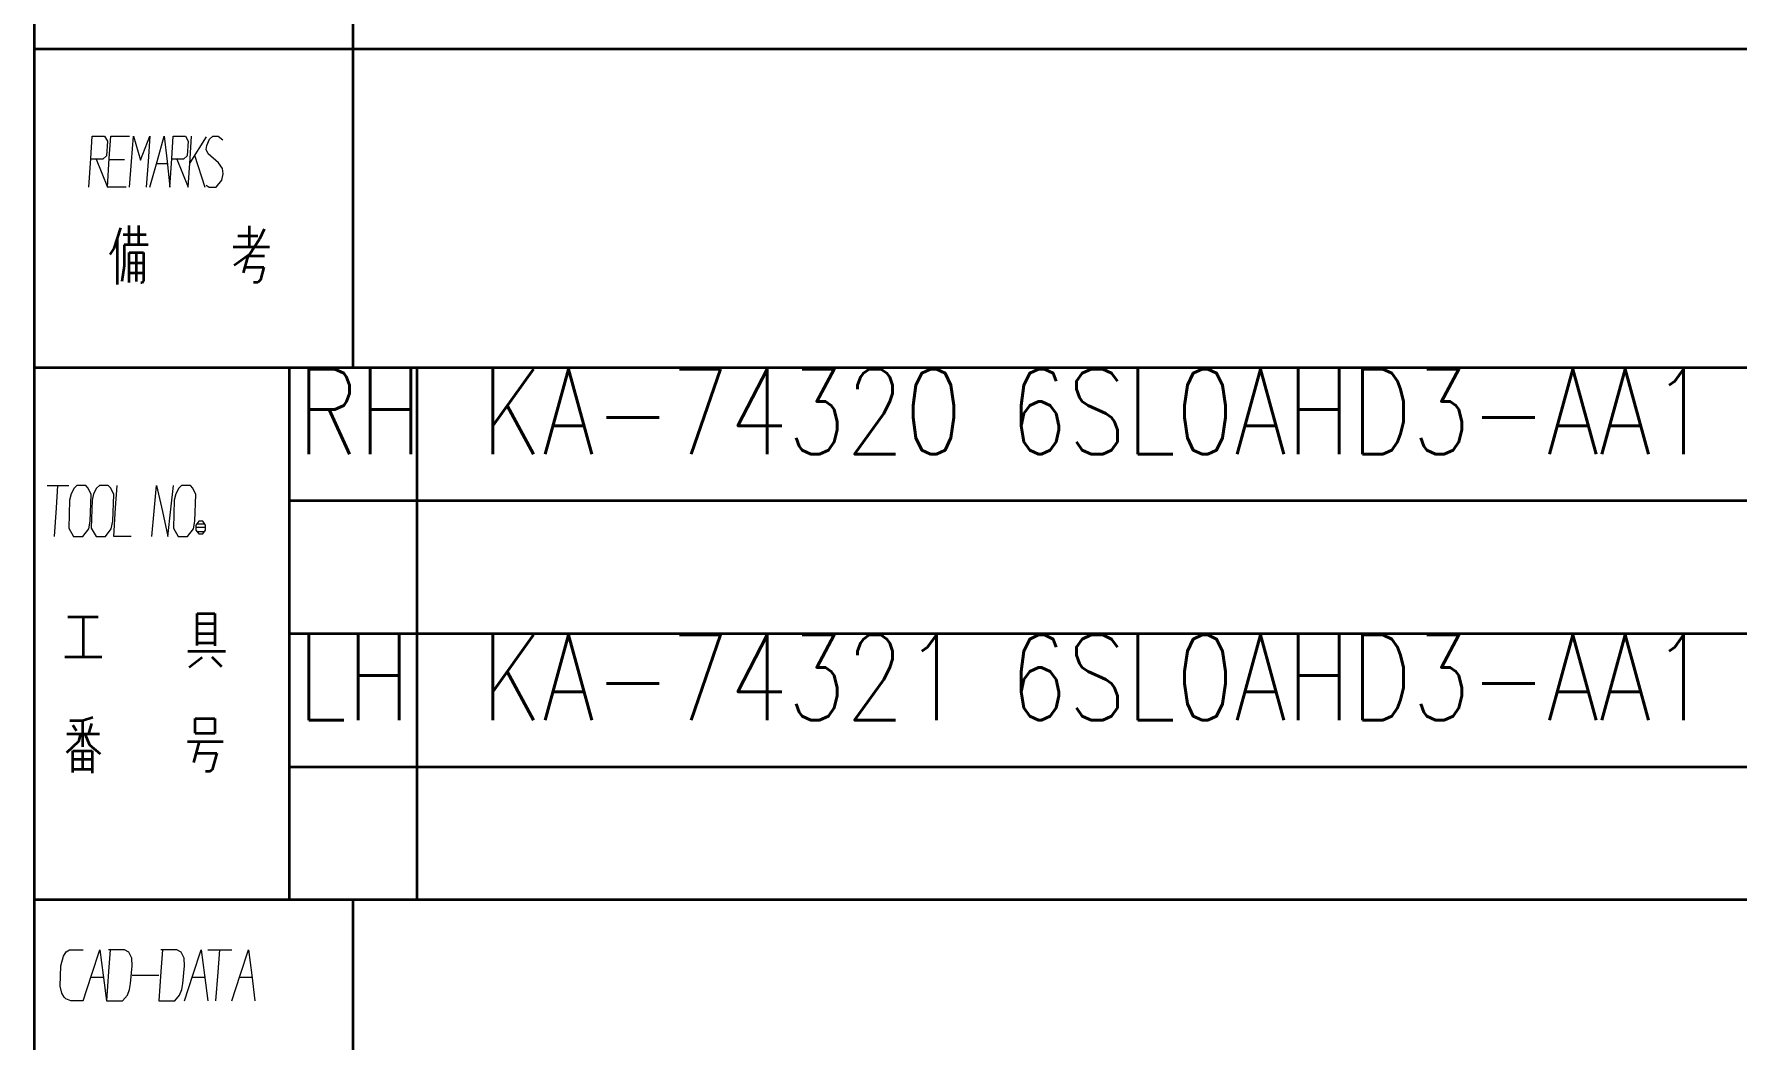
# Model space of a CAD drawing. Header units: millimetres. Extents: x 1333 to 104182, y -62616 to -5704.
# Drawn here: x 44979.5 to 45139.5, y -62488 to -62393.4 of the extents above; entities that cross this region are included whole.
import ezdxf
from ezdxf.enums import TextEntityAlignment as Align

# ---------------------------------------------------------------- set-up
doc = ezdxf.new("R2010")
doc.units = ezdxf.units.MM
doc.header["$LTSCALE"] = 0.5
doc.layers.add('08', color=1, linetype='Continuous')
doc.layers.add('SHM_LABEL', color=40, linetype='Continuous')
doc.styles.add('KAI', font='simplex.shx', dxfattribs={"width": 0.8, "bigfont": 'extfont.shx'})

# ---------------------------------------------------------------- blocks, each defined once
blk = doc.blocks.new('999')
at = {"color": 7, "lineweight": 35}
for p, q in [((75474.98, -11451.12), (75474.98, -11826.55)), ((75519.98, -11694.12), (75519.98, -11619.12)), ((75474.98, -11649.12), (75849.98, -11649.12)), ((75849.98, -11694.12), (75474.98, -11694.12)), ((75510.98, -11769.12), (75510.98, -11694.12)), ((75528.98, -11769.12), (75528.98, -11694.12)), ((75849.98, -11712.87), (75510.98, -11712.87)), ((75849.98, -11731.62), (75510.98, -11731.62)), ((75510.98, -11750.37), (75849.98, -11750.37)), ((75849.98, -11769.12), (75474.98, -11769.12))]:
    blk.add_line(p, q, dxfattribs=at)
at = {"color": 7, "lineweight": 35, "ltscale": 0.025411}
blk.add_line((75487.17, -11674.38), (75486.22, -11677.27), dxfattribs=at)
at = {"color": 7, "lineweight": 35, "ltscale": 0.022592}
for p, q in [((75488.37, -11676.75), (75488.37, -11674.04)), ((75489.69, -11674.04), (75489.69, -11676.75))]:
    blk.add_line(p, q, dxfattribs=at)
at = {"color": 7, "lineweight": 35, "ltscale": 0.024792}
blk.add_line((75505.3, -11674.09), (75505.3, -11677.06), dxfattribs=at)
at = {"color": 7, "lineweight": 35, "ltscale": 0.012975}
blk.add_line((75507.43, -11674.54), (75506.77, -11675.95), dxfattribs=at)
at = {"color": 7, "lineweight": 35, "ltscale": 0.05408}
blk.add_line((75486.68, -11675.87), (75486.68, -11682.36), dxfattribs=at)
at = {"color": 7, "lineweight": 35, "ltscale": 0.027148}
blk.add_line((75487.54, -11675.3), (75490.8, -11675.3), dxfattribs=at)
at = {"color": 7, "lineweight": 35, "ltscale": 0.024649}
blk.add_line((75487.66, -11676.75), (75487.66, -11679.71), dxfattribs=at)
at = {"color": 7, "lineweight": 35, "ltscale": 0.028174}
blk.add_line((75491.04, -11676.75), (75487.66, -11676.75), dxfattribs=at)
at = {"color": 7, "lineweight": 35, "ltscale": 0.023694}
blk.add_line((75503.68, -11675.47), (75506.53, -11675.47), dxfattribs=at)
at = {"color": 7, "lineweight": 35, "ltscale": 0.021694}
blk.add_line((75506.77, -11675.95), (75505.33, -11678.12), dxfattribs=at)
at = {"color": 7, "lineweight": 35, "ltscale": 0.008319}
blk.add_line((75486.22, -11677.27), (75485.66, -11678.1), dxfattribs=at)
at = {"color": 7, "lineweight": 35, "ltscale": 0.035175}
blk.add_line((75488.4, -11682.08), (75488.4, -11677.86), dxfattribs=at)
at = {"color": 7, "lineweight": 35, "ltscale": 0.016663}
for p, q in [((75488.4, -11677.86), (75490.4, -11677.86)), ((75488.4, -11679.3), (75490.4, -11679.3)), ((75488.4, -11680.7), (75490.4, -11680.7))]:
    blk.add_line(p, q, dxfattribs=at)
at = {"color": 7, "lineweight": 35, "ltscale": 0.033734}
blk.add_line((75489.38, -11677.86), (75489.38, -11681.91), dxfattribs=at)
at = {"color": 7, "lineweight": 35, "ltscale": 0.033121}
blk.add_line((75490.4, -11677.86), (75490.4, -11681.83), dxfattribs=at)
at = {"color": 7, "lineweight": 35, "ltscale": 0.042786}
blk.add_line((75503.04, -11677.06), (75508.17, -11677.06), dxfattribs=at)
at = {"color": 7, "lineweight": 35, "ltscale": 0.022085}
blk.add_line((75505.33, -11678.12), (75503.19, -11679.68), dxfattribs=at)
at = {"color": 7, "lineweight": 35, "ltscale": 0.020106}
blk.add_line((75505.1, -11678.36), (75504.47, -11680.69), dxfattribs=at)
at = {"color": 7, "lineweight": 35, "ltscale": 0.019763}
blk.add_line((75507.47, -11678.36), (75505.1, -11678.36), dxfattribs=at)
at = {"color": 7, "lineweight": 35, "ltscale": 0.018661}
blk.add_line((75487.66, -11679.71), (75487.35, -11681.92), dxfattribs=at)
at = {"color": 7, "lineweight": 35, "ltscale": 0.002609}
blk.add_line((75490.4, -11681.83), (75490.24, -11682.1), dxfattribs=at)
at = {"color": 7, "lineweight": 35, "ltscale": 0.022498}
blk.add_line((75504.69, -11679.9), (75507.38, -11679.9), dxfattribs=at)
at = {"color": 7, "lineweight": 35, "ltscale": 0.004646}
blk.add_line((75506.91, -11681.69), (75506.51, -11682.08), dxfattribs=at)
at = {"color": 7, "lineweight": 35, "ltscale": 0.015392}
blk.add_line((75507.38, -11679.9), (75506.91, -11681.69), dxfattribs=at)
at = {"color": 7, "lineweight": 35, "ltscale": 0.001892}
blk.add_line((75490.24, -11682.1), (75490.01, -11682.1), dxfattribs=at)
at = {"color": 7, "lineweight": 35, "ltscale": 0.005042}
blk.add_line((75506.51, -11682.08), (75505.91, -11682.08), dxfattribs=at)
at = {"color": 7, "lineweight": 35, "ltscale": 0.035352}
blk.add_line((75479.76, -11729.2), (75484.01, -11729.2), dxfattribs=at)
at = {"color": 7, "lineweight": 35, "ltscale": 0.047241}
blk.add_line((75481.9, -11729.2), (75481.9, -11734.86), dxfattribs=at)
at = {"color": 7, "lineweight": 35, "ltscale": 0.020349}
for p, q in [((75497.99, -11728.76), (75500.44, -11728.76)), ((75497.99, -11730.17), (75500.44, -11730.17)), ((75497.99, -11731.57), (75500.44, -11731.57)), ((75497.99, -11732.88), (75500.44, -11732.88))]:
    blk.add_line(p, q, dxfattribs=at)
at = {"color": 7, "lineweight": 35, "ltscale": 0.037363}
blk.add_line((75497.99, -11733.24), (75497.99, -11728.76), dxfattribs=at)
at = {"color": 7, "lineweight": 35, "ltscale": 0.037793}
blk.add_line((75500.44, -11728.76), (75500.44, -11733.29), dxfattribs=at)
at = {"color": 7, "lineweight": 35, "ltscale": 0.044141}
blk.add_line((75496.66, -11734.04), (75501.95, -11734.04), dxfattribs=at)
at = {"color": 7, "lineweight": 35, "ltscale": 0.043274}
blk.add_line((75479.33, -11734.86), (75484.52, -11734.86), dxfattribs=at)
at = {"color": 7, "lineweight": 35, "ltscale": 0.019093}
blk.add_line((75498.66, -11734.94), (75496.86, -11736.36), dxfattribs=at)
at = {"color": 7, "lineweight": 35, "ltscale": 0.01623}
blk.add_line((75500.02, -11734.84), (75501.41, -11736.2), dxfattribs=at)
at = {"color": 7, "lineweight": 35, "ltscale": 0.014799}
blk.add_line((75481.79, -11743.89), (75480.02, -11743.85), dxfattribs=at)
at = {"color": 7, "lineweight": 35, "ltscale": 0.012806}
blk.add_line((75483.25, -11743.41), (75481.79, -11743.89), dxfattribs=at)
at = {"color": 7, "lineweight": 35, "ltscale": 0.030356}
blk.add_line((75481.79, -11743.89), (75481.79, -11747.54), dxfattribs=at)
at = {"color": 7, "lineweight": 35, "ltscale": 0.01256}
blk.add_line((75483.08, -11744.25), (75482.64, -11745.69), dxfattribs=at)
at = {"color": 7, "lineweight": 35, "ltscale": 0.0229}
for p, q in [((75497.69, -11743.54), (75500.44, -11743.54)), ((75500.44, -11745.68), (75497.69, -11745.68)), ((75480.44, -11748.09), (75483.19, -11748.09)), ((75480.44, -11749.29), (75483.19, -11749.29)), ((75480.44, -11750.69), (75483.19, -11750.69))]:
    blk.add_line(p, q, dxfattribs=at)
at = {"color": 7, "lineweight": 35, "ltscale": 0.017297}
blk.add_line((75497.69, -11745.62), (75497.69, -11743.54), dxfattribs=at)
at = {"color": 7, "lineweight": 35, "ltscale": 0.017825}
blk.add_line((75500.44, -11743.54), (75500.44, -11745.68), dxfattribs=at)
at = {"color": 7, "lineweight": 35, "ltscale": 0.038208}
blk.add_line((75479.61, -11745.69), (75484.2, -11745.69), dxfattribs=at)
at = {"color": 7, "lineweight": 35, "ltscale": 0.007989}
blk.add_line((75480.46, -11744.47), (75480.95, -11745.29), dxfattribs=at)
at = {"color": 7, "lineweight": 35, "ltscale": 0.009285}
blk.add_line((75481.52, -11745.69), (75481.24, -11746.77), dxfattribs=at)
at = {"color": 7, "lineweight": 35, "ltscale": 0.014155}
blk.add_line((75482.15, -11745.69), (75482.8, -11747.26), dxfattribs=at)
at = {"color": 7, "lineweight": 35, "ltscale": 0.01933}
blk.add_line((75481.24, -11746.77), (75479.57, -11748.38), dxfattribs=at)
at = {"color": 7, "lineweight": 35, "ltscale": 0.025415}
blk.add_line((75480.44, -11751.14), (75480.44, -11748.09), dxfattribs=at)
at = {"color": 7, "lineweight": 35, "ltscale": 0.02171}
blk.add_line((75481.81, -11748.09), (75481.81, -11750.69), dxfattribs=at)
at = {"color": 7, "lineweight": 35, "ltscale": 0.016253}
blk.add_line((75482.8, -11747.26), (75484.28, -11748.53), dxfattribs=at)
at = {"color": 7, "lineweight": 35, "ltscale": 0.026474}
blk.add_line((75483.19, -11748.09), (75483.19, -11751.26), dxfattribs=at)
at = {"color": 7, "lineweight": 35, "ltscale": 0.041736}
blk.add_line((75496.61, -11746.8), (75501.62, -11746.8), dxfattribs=at)
at = {"color": 7, "lineweight": 35, "ltscale": 0.025634}
blk.add_line((75498.24, -11746.8), (75497.45, -11749.77), dxfattribs=at)
at = {"color": 7, "lineweight": 35, "ltscale": 0.024377}
blk.add_line((75497.81, -11748.41), (75500.74, -11748.41), dxfattribs=at)
at = {"color": 7, "lineweight": 35, "ltscale": 0.020591}
blk.add_line((75500.74, -11748.41), (75500.1, -11750.8), dxfattribs=at)
at = {"color": 7, "lineweight": 35, "ltscale": 0.004529}
blk.add_line((75499.69, -11751.03), (75499.15, -11751.03), dxfattribs=at)
at = {"color": 7, "lineweight": 35, "ltscale": 0.003864}
blk.add_line((75500.1, -11750.8), (75499.69, -11751.03), dxfattribs=at)
at = {"color": 7, "lineweight": 35, "ltscale": 0.45}
blk.add_line((75519.98, -11823.12), (75519.98, -11769.12), dxfattribs=at)
at = {"color": 7, "lineweight": 13}
for points in [[(75482.71, -11668.62), (75482.98, -11664.57), (75483.18, -11661.42), (75484.91, -11661.42), (75485.31, -11662.14), (75485.18, -11664.21), (75484.65, -11664.66), (75482.98, -11664.66)], [(75487.98, -11668.62), (75485.31, -11668.62), (75485.58, -11664.57), (75485.78, -11661.42), (75488.45, -11661.42)], [(75488.45, -11668.62), (75488.71, -11665.02), (75488.98, -11661.42), (75489.98, -11664.84), (75491.32, -11661.42), (75491.05, -11665.02), (75490.78, -11668.62)], [(75491.32, -11668.62), (75492.32, -11665.02), (75493.32, -11661.42), (75493.72, -11665.02), (75494.12, -11668.62)], [(75494.12, -11668.62), (75494.38, -11664.57), (75494.58, -11661.42), (75496.32, -11661.42), (75496.72, -11662.14), (75496.58, -11664.21), (75496.05, -11664.66), (75494.38, -11664.66)], [(75496.72, -11668.62), (75496.98, -11664.57), (75497.18, -11661.42)], [(75499.25, -11661.51), (75496.92, -11665.2)], [(75499.25, -11668.35), (75499.65, -11668.62), (75500.65, -11668.62), (75501.45, -11667.63), (75501.65, -11666.73), (75501.52, -11666.01), (75500.99, -11665.2), (75499.52, -11663.94), (75499.25, -11663.31), (75499.32, -11662.77), (75499.72, -11661.87), (75500.19, -11661.42), (75500.92, -11661.42), (75501.59, -11661.96)], [(75483.71, -11664.66), (75485.31, -11668.62)], [(75485.58, -11664.75), (75487.71, -11664.75)], [(75495.12, -11664.66), (75496.72, -11668.62)], [(75497.58, -11664.12), (75499.05, -11668.62)], [(75492.25, -11665.29), (75493.72, -11665.29)], [(75476.82, -11710.69), (75479.86, -11710.69)], [(75477.86, -11717.89), (75478.13, -11713.84), (75478.34, -11710.69)], [(75488.68, -11717.89), (75486.2, -11717.89), (75486.47, -11713.84), (75486.68, -11710.69)], [(75491.58, -11717.89), (75491.92, -11714.29), (75492.26, -11710.69), (75493.09, -11714.38), (75493.85, -11717.89), (75494.26, -11714.02), (75494.61, -11710.69)], [(75499.16, -11716.63), (75497.78, -11716.63)], [(75497.92, -11716.09), (75499.02, -11716.09)], [(75497.92, -11717.17), (75499.02, -11717.17)], [(75481.84, -11783.35), (75480.14, -11783.35), (75479.44, -11783.08), (75479.2, -11782.81), (75478.89, -11782.27), (75478.66, -11781.28), (75478.74, -11778.4), (75479.13, -11777.05), (75479.51, -11776.42), (75479.98, -11776.15), (75481.92, -11776.15)], [(75481.92, -11783.35), (75483.08, -11779.75), (75484.25, -11776.15), (75484.71, -11779.75), (75485.18, -11783.35)], [(75485.18, -11783.35), (75487.43, -11783.35), (75488.13, -11782.54), (75488.44, -11781.73), (75488.59, -11780.92), (75488.82, -11778.4), (75488.75, -11777.32), (75488.36, -11776.51), (75487.74, -11776.15), (75485.49, -11776.15)], [(75485.72, -11776.15), (75485.49, -11779.21), (75485.18, -11783.35)], [(75492.55, -11783.35), (75494.8, -11783.35), (75495.5, -11782.54), (75495.81, -11781.73), (75495.96, -11780.92), (75496.19, -11778.4), (75496.12, -11777.32), (75495.73, -11776.51), (75495.11, -11776.15), (75492.86, -11776.15)], [(75493.09, -11776.15), (75492.86, -11779.21), (75492.55, -11783.35)], [(75496.19, -11783.35), (75497.36, -11779.75), (75498.52, -11776.15), (75498.99, -11779.75), (75499.45, -11783.35)], [(75499.45, -11776.15), (75502.87, -11776.15)], [(75500.62, -11783.35), (75500.93, -11779.3), (75501.16, -11776.15)], [(75502.87, -11783.35), (75504.03, -11779.75), (75505.19, -11776.15), (75505.66, -11779.75), (75506.12, -11783.35)], [(75483.01, -11780.02), (75484.71, -11780.02)], [(75488.82, -11779.75), (75492.55, -11779.75)], [(75497.28, -11780.02), (75498.99, -11780.02)], [(75503.95, -11780.02), (75505.66, -11780.02)]]:
    blk.add_lwpolyline(points, dxfattribs=at)
for points in [[(75481.86, -11717.89), (75482.68, -11716.81), (75482.89, -11715.73), (75483.03, -11711.95), (75482.61, -11711.05), (75482.27, -11710.69), (75481.03, -11710.69), (75480.61, -11711.05), (75480.2, -11711.86), (75479.99, -11712.76), (75479.86, -11716.72), (75480.55, -11717.89)], [(75485.03, -11717.89), (75485.85, -11716.81), (75486.06, -11715.73), (75486.2, -11711.95), (75485.78, -11711.05), (75485.44, -11710.69), (75484.2, -11710.69), (75483.79, -11711.05), (75483.37, -11711.86), (75483.16, -11712.76), (75483.03, -11716.72), (75483.72, -11717.89)], [(75496.61, -11717.89), (75497.44, -11716.81), (75497.64, -11715.73), (75497.78, -11711.95), (75497.37, -11711.05), (75497.02, -11710.69), (75495.78, -11710.69), (75495.37, -11711.05), (75494.95, -11711.86), (75494.75, -11712.76), (75494.61, -11716.72), (75495.3, -11717.89)], [(75498.19, -11717.53), (75498.75, -11717.53), (75499.16, -11716.99), (75499.16, -11716.27), (75498.75, -11715.73), (75498.19, -11715.73), (75497.78, -11716.27), (75497.78, -11716.99)]]:
    blk.add_lwpolyline(points, close=True, dxfattribs=at)

msp = doc.modelspace()

# ---------------------------------------------------------------- linework, layer by layer
at = {"color": 7, "lineweight": 35}
for p, q in [((44979.462, -62262.825), (44979.462, -62513.113)), ((44979.462, -62394.825), (45229.462, -62394.825)), ((45229.462, -62424.825), (44979.462, -62424.825)), ((45229.462, -62437.325), (45003.462, -62437.325)), ((45229.462, -62449.825), (45003.462, -62449.825)), ((45003.462, -62462.325), (45229.462, -62462.325)), ((45229.462, -62474.825), (44979.462, -62474.825))]:
    msp.add_line(p, q, dxfattribs=at)
at = {"color": 7, "lineweight": 35, "ltscale": 0.45}
msp.add_line((45009.462, -62510.825), (45009.462, -62474.825), dxfattribs=at)

# ---------------------------------------------------------------- block references
at = {"layer": '08', "color": 55, "xscale": 0.6666666666860692, "yscale": 0.6666666666642413, "zscale": 0.6666666666666666}
msp.add_blockref('999', (-5337.19, -54628.745), dxfattribs=at)

# ---------------------------------------------------------------- texts
at = {"layer": 'SHM_LABEL', "style": 'KAI', "width": 0.8}
for s, p in [('RH', (45004.173, -62435.325)), ('KA-74320 6SL0AHD3-AA1', (45021.462, -62435.325)), ('LH', (45004.173, -62460.325)), ('KA-74321 6SL0AHD3-AA1', (45021.462, -62460.325))]:
    msp.add_text(s, height=8, dxfattribs=at).set_placement(p, align=Align.BOTTOM_LEFT)

doc.saveas('drawing.dxf')
